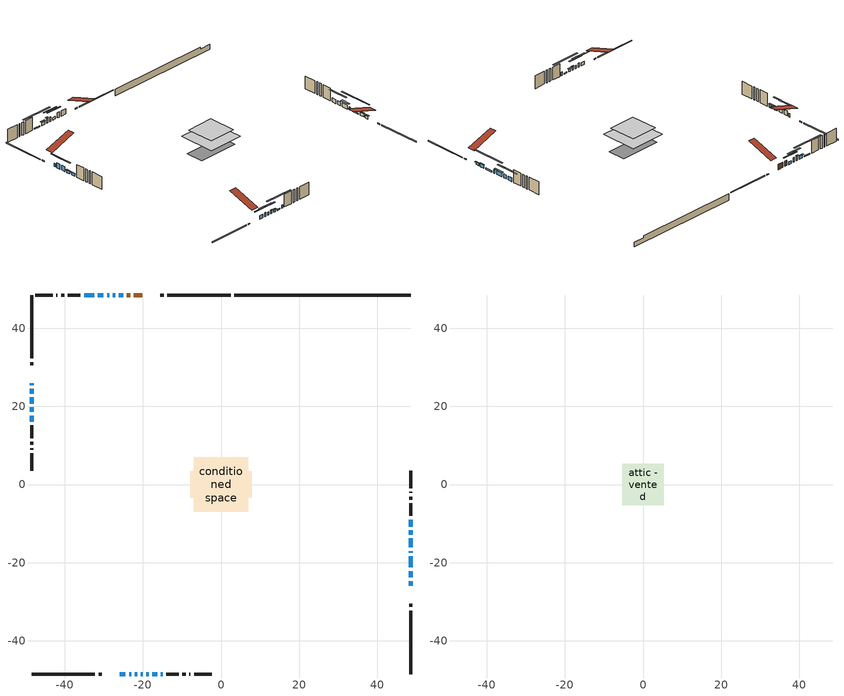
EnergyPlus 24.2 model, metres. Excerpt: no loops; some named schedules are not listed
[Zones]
conditioned space
 floor outside (Floor1 construction): -1.56,-1.56 -1.56,1.56 1.56,1.56 1.56,-1.56 z0.25
 floor outside (Floor2 construction): -0.79,-0.79 -0.79,0.79 0.79,0.79 0.79,-0.79 z0.25
 floor adiabatic (AdiabaticFloorConstruction): -6.94,-6.94 -6.94,6.94 6.94,6.94 6.94,-6.94 z2.69
 floor foundation (Slab1 construction): -7.85,-3.43 -7.85,3.43 7.85,3.43 7.85,-3.43 z-2.19
 wall outside (RimJoist1 construction): 2.48,48.52 -13.76,48.52 / -48.52,-48.52 -32.28,-48.52 / -48.52,48.52 -48.52,32.28 / 48.52,-48.52 48.52,-32.28 z0.25:0.55
 wall outside (RimJoist3 construction): -14.69,48.52 -15.55,48.52 / -31.35,-48.52 -30.49,-48.52 / -48.52,31.35 -48.52,30.49 / 48.52,-31.35 48.52,-30.49 z0.25:0.55
 wall outside (AdiabaticWallConstruction 1): -20.15,48.52 -22.29,48.52 / -23.21,48.52 -24.1,48.52 z0.25:2.28
 wall outside (AdiabaticWallConstruction): -48.52,25.89 -48.52,25.43 / -25.89,-48.52 -24.47,-48.52 / -15.39,-48.52 -14.97,-48.52 / 48.52,-17.47 48.52,-17.05 z0.25:1.47; 48.52,-25.89 48.52,-24.72 / -25.03,48.52 -26.2,48.52 / -48.52,19.8 -48.52,18.58 / -48.52,17.66 -48.52,16.08 z0.25:1.22; -27.13,48.52 -27.69,48.52 / -28.61,48.52 -29.17,48.52 z0.25:1.98; -23.54,-48.52 -22.98,-48.52 / 48.52,-16.12 48.52,-13.73 / 48.52,-12.8 48.52,-11.69 / 48.52,-10.76 48.52,-8.98 z0.25:1.72; -48.52,24.51 -48.52,23.28 / -48.52,22.36 -48.52,20.73 z0.25:2.08; 48.52,-23.8 48.52,-22.17 / -30.1,48.52 -31.57,48.52 / -22.06,-48.52 -21.49,-48.52 / -20.57,-48.52 -20.01,-48.52 z0.25:1.42; -19.08,-48.52 -18.52,-48.52 z0.25:1.17; 48.52,-21.24 48.52,-18.39 z0.25:0.71; -32.5,48.52 -35.05,48.52 / -17.59,-48.52 -16.32,-48.52 z0.25:0.66
 wall outside (Wall1 construction): -35.98,48.52 -39.23,48.52 / -14.04,-48.52 -10.79,-48.52 / -48.52,15.15 -48.52,11.89 / 48.52,-8.05 48.52,-4.8 z0.25:5.13
 wall outside (Wall2 construction): -40.16,48.52 -40.94,48.52 / -9.86,-48.52 -9.08,-48.52 / -48.52,10.97 -48.52,10.18 / 48.52,-3.87 48.52,-3.08 z0.25:5.13
 wall outside (Wall3 construction): -41.87,48.52 -42.2,48.52 / -8.15,-48.52 -7.82,-48.52 / -48.52,9.25 -48.52,8.93 / 48.52,-2.15 48.52,-1.83 z0.25:5.13
 wall outside (Wall4 construction): -43.13,48.52 -47.59,48.52 / -6.89,-48.52 -2.43,-48.52 / -48.52,8 -48.52,3.53 / 48.52,-0.9 48.52,3.56 z0.25:5.13
 wall foundation (FoundationWall1 construction): 3.41,48.52,-2.19 3.41,48.52,0.25 44.01,48.52,0.25 44.01,48.52,-0.38 48.52,48.52,-0.38 48.52,48.52,-2.19
 window (WindowConstruction 18): -48.52,25.89 -48.52,25.43 z0.25:1.47
 window (WindowConstruction 3): 48.52,-25.89 48.52,-24.73 z0.25:1.22
 window (WindowConstruction 4): -25.03,48.52 -26.2,48.52 z0.25:1.22
 window (WindowConstruction 5): -27.13,48.52 -27.69,48.52 z0.25:1.98
 window (WindowConstruction 6): -28.61,48.52 -29.17,48.52 z0.25:1.98
 window (WindowConstruction 7): -25.89,-48.52 -24.47,-48.52 z0.25:1.47
 window (WindowConstruction 8): -23.54,-48.52 -22.98,-48.52 z0.25:1.72
 window (WindowConstruction 9): -48.52,24.5 -48.52,23.29 z0.25:2.08
 window (WindowConstruction 10): -48.52,22.36 -48.52,20.73 z0.25:2.08
 window (WindowConstruction 11): 48.52,-23.8 48.52,-22.17 z0.25:1.42
 window (WindowConstruction 12): -30.1,48.52 -31.57,48.52 z0.25:1.42
 window (WindowConstruction 13): -22.05,-48.52 -21.5,-48.52 z0.25:1.42
 window (WindowConstruction 14): -20.57,-48.52 -20.01,-48.52 z0.25:1.42
 window (WindowConstruction 15): -19.08,-48.52 -18.52,-48.52 z0.25:1.16
 window (WindowConstruction 16): -48.52,19.8 -48.52,18.58 z0.25:1.22
 window (WindowConstruction 17): -48.52,17.65 -48.52,16.08 z0.25:1.22
 window (WindowConstruction 21): 48.52,-21.24 48.52,-18.39 z0.25:0.71
 window (WindowConstruction 22): -32.5,48.52 -35.05,48.52 z0.25:0.66
 window (WindowConstruction 23): -17.59,-48.52 -16.32,-48.52 z0.25:0.66
 window (WindowConstruction 19): -15.39,-48.52 -14.97,-48.52 z0.25:1.47
 window (WindowConstruction 20): 48.52,-17.47 48.52,-17.05 z0.25:1.47
 window (WindowConstruction): 48.52,-16.12 48.52,-13.73 z0.25:1.72
 window (WindowConstruction 1): 48.52,-12.8 48.52,-11.69 z0.25:1.72
 window (WindowConstruction 2): 48.52,-10.76 48.52,-8.98 z0.25:1.72
 door (Door): -20.15,48.52 -22.28,48.52 z0.25:2.28
 door (Door 1): -23.21,48.52 -24.1,48.52 z0.25:2.28
 ceiling adiabatic (AdiabaticFloorConstruction): 6.94,-6.94 6.94,6.94 -6.94,6.94 -6.94,-6.94 z2.69
attic - vented
 floor to conditioned space (Floor3 construction Reversed): -5.33,-5.33 -5.33,5.33 5.33,5.33 5.33,-5.33 z5.13
 roof outside (Roof1 construction): -19.22,48.52,5.13 -19.22,38.15,8.58 -16.48,38.15,8.58 -16.48,48.52,5.13; -26.82,-48.52,5.13 -26.82,-38.15,8.58 -29.56,-38.15,8.58 -29.56,-48.52,5.13; -48.52,26.82,5.13 -38.15,26.82,8.58 -38.15,29.56,8.58 -48.52,29.56,5.13; 48.52,-26.82,5.13 38.15,-26.82,8.58 38.15,-29.56,8.58 48.52,-29.56,5.13
shading: 48.52,-24.52 48.52,-26.09 48.93,-26.09 48.93,-24.52 z1.42; -28.84,48.52 -22.39,48.52 -22.39,48.93 -28.84,48.93 z3.86; -30.33,48.52 -24.49,48.52 -24.49,48.93 -30.33,48.93 z4.62; -29.37,48.52 -28.41,48.52 -28.41,48.93 -29.37,48.93 z2.18; -21.83,-48.52 -28.53,-48.52 -28.53,-48.93 -21.83,-48.93 z4.11; -20.34,-48.52 -26.18,-48.52 -26.18,-48.93 -20.34,-48.93 z4.36; -48.52,20.65 -48.52,27.14 -48.93,27.14 -48.93,20.65 z4.72; -48.52,18.09 -48.52,25 -48.93,25 -48.93,18.09 z4.72; 48.52,-21.97 48.52,-24 48.93,-24 48.93,-21.97 z1.62; -31.78,48.52 -29.9,48.52 -29.9,48.93 -31.78,48.93 z1.62; -18.86,-48.52 -24.69,-48.52 -24.69,-48.93 -18.86,-48.93 z4.06; -19.81,-48.52 -20.77,-48.52 -20.77,-48.93 -19.81,-48.93 z1.62; -18.32,-48.52 -19.28,-48.52 -19.28,-48.93 -18.32,-48.93 z1.37; -48.52,18.38 -48.52,20 -48.93,20 -48.93,18.38 z1.42; -48.52,15.88 -48.52,17.86 -48.93,17.86 -48.93,15.88 z1.42; 48.52,-13.31 48.52,-26.32 48.93,-26.32 48.93,-13.31 z5.79; -40.13,48.52 -27.42,48.52 -27.42,48.93 -40.13,48.93 z5.74; -11.24,-48.52 -22.67,-48.52 -22.67,-48.93 -11.24,-48.93 z5.74; 48.52,-13.12 48.52,-16.73 49.13,-16.73 49.13,-13.12 z2.33; 48.52,-9.05 48.52,-15.44 48.93,-15.44 48.93,-9.05 z4.36; 48.52,-6.34 48.52,-13.4 48.93,-13.4 48.93,-6.34 z4.36
[Building]
Building 1: Terrain=Suburbs
[Site:Location]
Edmonton Intl AP_AB: Latitude {deg}=53.31; Longitude {deg}=-113.58; Time Zone {hr}=-7; Elevation {m}=723; Keep Site Location Information=Yes
[Site:GroundTemperature:Shallow]
-1.56185, -3.61833, -3.78302, -2.80711, 1.11059, 5.01004, 8.39065, 10.5322, 10.7141, 8.97234, 5.67794, 1.89811
[Site:WaterMainsTemperature]
Calculation Method=Schedule; Temperature Schedule=mains temperature schedule
[Material] Roughness=Rough; Thermal Absorptance=0.9
Name | Thickness {m} | Conductivity {W/m-K} | Density {kg/m3} | Specific Heat {J/kg-K} | Solar Absorptance | Visible Absorptance
asphalt or fiberglass shingles | 0.00635 | 0.162714 | 1121.4 | 1465.45 | 0.4 | 0.4
ceiling loosefill ins | 0.169333 | 0.0480833 | 16.02 | 1046.75 | 0.7 | 0.7
ceiling stud and cavity | 0.1397 | 0.0978263 | 65.682 | 1177.47 | 0.7 | 0.7
concrete 4.0 in. | 0.1016 | 1.803125 | 2242.8 | 837.4 | 0.7 | 0.7
concrete 8.0 in. | 0.2032 | 1.803125 | 2242.8 | 837.4 | 0.7 | 0.7
door material | 0.04445 | 0.053851 | 512.64 | 1214.23 | 0.7 | 0.7
exterior vertical ins | 0.0483764 | 0.029427 | 32.04 | 1214.23 | 0.7 | 0.7
floor covering | 0.0127 | 0.0433444 | 54.468 | 1339.84 | 0.6 | 0.6
floor rigid ins; rim joist rigid ins; wall rigid ins | 0.051816 | 0.029427 | 32.04 | 1214.23 | 0.7 | 0.7
floor rigid ins 1; wall rigid ins 1 | 0.512978 | 0.029427 | 32.04 | 1214.23 | 0.7 | 0.7
floor stud and cavity | 0.1397 | 0.0841155 | 92.3553 | 1139.71 | 0.7 | 0.7
floor stud and cavity 1 | 0.1397 | 0.0795605 | 92.3553 | 1139.71 | 0.7 | 0.7
floor stud and cavity 2 | 0.1397 | 1.75129 | 37.0049 | 1207.88 | 0.7 | 0.7
furniture material conditioned space 1 | 0.1524 | 0.115458 | 640.8 | 1214.23 | 0.6 | 0.6
gypsum board | 0.0127 | 0.160291 | 801 | 837.4 | 0.6 | 0.6
gypsum board 1 | 0.0127 | 0.160291 | 801 | 837.4 | 0.7 | 0.7
osb sheathing 0.5 in. | 0.0127 | 0.115458 | 512.64 | 1214.23 | 0.7 | 0.7
osb sheathing 0.75 in. | 0.01905 | 0.115458 | 512.64 | 1214.23 | 0.7 | 0.7
osb sheathing 2.0 in. | 0.0508 | 0.115458 | 512.64 | 1214.23 | 0.7 | 0.7
rim joist stud and cavity | 0.0508 | 0.0296634 | 125.044 | 1163.47 | 0.6 | 0.6
rim joist stud and cavity 1 | 0.0508 | 0.353641 | 125.044 | 1163.47 | 0.6 | 0.6
wall stud and cavity | 0.1397 | 0.186681 | 139.0536 | 1170.24 | 0.7 | 0.7
wall stud and cavity 1 | 0.1397 | 0.312365 | 139.0536 | 1170.24 | 0.7 | 0.7
wall stud and cavity 2 | 0.1397 | 0.209339 | 139.0536 | 1170.24 | 0.7 | 0.7
wall stud and cavity 3 | 0.1397 | 0.185372 | 139.0536 | 1170.24 | 0.7 | 0.7
wall stud and cavity 4 | 0.0889 | 0.380278 | 52.3479 | 1209.89 | 0.7 | 0.7
wall stud and cavity 5 | 0.0889 | 0.391764 | 83.0341 | 1211.67 | 0.7 | 0.7
wood siding | 0.0254 | 0.102417 | 544.68 | 1172.36 | 0.4 | 0.4
wood siding 1; wood siding 2; wood siding 3 | 0.0254 | 0.102417 | 544.68 | 1172.36 | 0.7 | 0.7
[WindowMaterial:SimpleGlazingSystem]
Name | U-Factor {W/m2-K} | Solar Heat Gain Coefficient
WindowMaterial | 2.887263 | 0.7
WindowMaterial 1 | 2.97187 | 0.62
WindowMaterial 10 | 2.92871 | 0.61
WindowMaterial 11 | 2.99685 | 0.51
WindowMaterial 12 | 3.003662 | 0.49
WindowMaterial 13 | 2.99401 | 0.51
WindowMaterial 14 | 2.92303 | 0.66
WindowMaterial 15 | 3.13539 | 0.43
WindowMaterial 16 | 2.986628 | 0.6
WindowMaterial 17 | 7.406951 | 0.71
WindowMaterial 18 | 5.54911 | 0.48
WindowMaterial 2 | 3.29835 | 0.69
WindowMaterial 3 | 2.95029 | 0.58
WindowMaterial 4 | 2.98833 | 0.53
WindowMaterial 5 | 2.91338 | 0.67
WindowMaterial 6 | 2.99117 | 0.53
WindowMaterial 7 | 2.97698 | 0.55
WindowMaterial 8 | 2.89067 | 0.69
WindowMaterial 9 | 2.96278 | 0.56
[Construction]
AdiabaticFloorConstruction: floor stud and cavity 2, floor rigid ins 1, osb sheathing 0.75 in., floor covering
AdiabaticWallConstruction: wood siding 2, wall rigid ins 1, wall stud and cavity 4, gypsum board
AdiabaticWallConstruction 1: wood siding 3, wall rigid ins 1, wall stud and cavity 4, gypsum board
Door; Door 1: door material
Floor1 construction: floor stud and cavity, floor rigid ins, osb sheathing 0.75 in., floor covering
Floor2 construction: floor stud and cavity 1, floor rigid ins, osb sheathing 0.75 in., floor covering
Floor3 construction Reversed: gypsum board, ceiling stud and cavity, ceiling loosefill ins
FoundationWall1 construction: concrete 8.0 in., gypsum board 1
furniture construction conditioned space 1: furniture material conditioned space 1
PartitionWallConstruction: gypsum board, wall stud and cavity 5, gypsum board
RimJoist1 construction: wood siding 1, osb sheathing 2.0 in., rim joist stud and cavity
RimJoist3 construction: wood siding 1, rim joist rigid ins, osb sheathing 2.0 in., rim joist stud and cavity 1
Roof1 construction: asphalt or fiberglass shingles
Slab1 construction: concrete 4.0 in.
Wall1 construction: wood siding, wall rigid ins, osb sheathing 0.5 in., wall stud and cavity, gypsum board
Wall2 construction: wood siding, wall rigid ins, osb sheathing 0.5 in., wall stud and cavity 1, gypsum board
Wall3 construction: wood siding, wall rigid ins, osb sheathing 0.5 in., wall stud and cavity 2, gypsum board
Wall4 construction: wood siding, wall rigid ins, osb sheathing 0.5 in., wall stud and cavity 3, gypsum board
WindowConstruction: WindowMaterial
WindowConstruction 1: WindowMaterial 1
WindowConstruction 10: WindowMaterial 8
WindowConstruction 11: WindowMaterial 9
WindowConstruction 12: WindowMaterial 10
WindowConstruction 13; WindowConstruction 14: WindowMaterial 11
WindowConstruction 15: WindowMaterial 12
WindowConstruction 16: WindowMaterial 13
WindowConstruction 17: WindowMaterial 14
WindowConstruction 18: WindowMaterial 15
WindowConstruction 19; WindowConstruction 20: WindowMaterial 16
WindowConstruction 2: WindowMaterial 2
WindowConstruction 21: WindowMaterial 17
WindowConstruction 22; WindowConstruction 23: WindowMaterial 18
WindowConstruction 3; WindowConstruction 4: WindowMaterial 3
WindowConstruction 5; WindowConstruction 6: WindowMaterial 4
WindowConstruction 7: WindowMaterial 5
WindowConstruction 8: WindowMaterial 6
WindowConstruction 9: WindowMaterial 7
[Zone] Multiplier=1; Part of Total Floor Area=Yes
Name | Volume {m3}
attic - vented | 63.6793
conditioned space | 783.6
[Space]
Name | Zone | Volume {m3}
attic - vented 1 | attic - vented | 63.6793
conditioned space 1 | conditioned space | 783.6
[ZoneInfiltration:EffectiveLeakageArea]
infil attic - vented 1: Zone or Space=attic - vented 1; Schedule=Always On Discrete; Effective Air Leakage Area {cm2}=3945.74; Stack Coefficient=0.000240462; Wind Coefficient=1.04771e-05
[ZoneMixing]
whole house fan mix: Zone or Space=attic - vented; Schedule=Always On Continuous; Design Flow Rate Calculation Method=Flow/Zone; Design Flow Rate {m3/s}=0; Source Zone or Space=conditioned space
[SurfaceProperty:ExposedFoundationPerimeter]
Slab1: Exposed Perimeter Calculation Method=TotalExposedPerimeter; Total Exposed Perimeter {m}=45.11
[InternalMass] Zone or ZoneList=conditioned space; Space or SpaceList=conditioned space 1
Name | Construction | Surface Area {m2}
furniture mass conditioned space 1 | furniture construction conditioned space 1 | 125.12
partition wall mass | PartitionWallConstruction | 312.801
[Lights]
interior lighting: Zone or ZoneList or Space or SpaceList=conditioned space 1; Schedule=interior lighting schedule; Design Level Calculation Method=LightingLevel; Lighting Level {W}=343.2; Return Air Fraction=0; Fraction Radiant=0.6; Fraction Visible=0.2; Fraction Replaceable=1
[People]
occupants: Zone or ZoneList or Space or SpaceList=conditioned space 1; Number of People Schedule=occupants schedule; Number of People Calculation Method=People; Number of People=3; Fraction Radiant=0.314171; Sensible Heat Fraction=0.56303; Activity Level Schedule=occupants activity schedule; Carbon Dioxide Generation Rate {m3/s-W}=0; Enable ASHRAE 55 Comfort Warnings=No; Mean Radiant Temperature Calculation Type=EnclosureAveraged
[ElectricEquipment] Zone or ZoneList or Space or SpaceList=conditioned space 1; Design Level Calculation Method=EquipmentLevel
Name | Schedule | Design Level {W} | Fraction Latent | Fraction Radiant | Fraction Lost
clothes dryer | clothes dryer schedule | 140.772 | 0.015 | 0.081 | 0.85
clothes washer | clothes washer schedule | 32.1985 | 0.03 | 0.162 | 0.7
cooking range | cooking range schedule | 215.147 | 0.08 | 0.432 | 0.2
dishwasher | dishwasher schedule | 66.8632 | 0.3 | 0.18 | 0.4
fridge | fridge schedule | 72.9452 | 0 | 0.6 | 0
mech vent bath fan 0 | mech vent bath fan 0 schedule | 50.2 | 0 | 0 | 1
mech vent bath fan 1 | mech vent bath fan 1 schedule | 50.2 | 0 | 0 | 1
mech vent house fan | mech vent house fan schedule | 0 | 0 | 0 | 1
mech vent house fan cfis | mech vent house fan cfis schedule | 0 | 0 | 0 | 0
mech vent range fan 0 | mech vent range fan 0 schedule | 57 | 0 | 0 | 1
misc plug loads | misc plug loads schedule | 494.7 | 0.045 | 0.513 | 0.1
whole house fan | Always On Discrete | 0 | 0 | 0 | 1
[OtherEquipment] Zone or ZoneList or Space or SpaceList=conditioned space 1; Design Level Calculation Method=EquipmentLevel
Name | Fuel Type | Schedule | Design Level {W} | Fraction Latent | Fraction Radiant | Fraction Lost
clothes dryer 1 | Electricity | clothes dryer schedule | 0 | 0.015 | 0.081 | 0.85
cooking range 1 | Electricity | cooking range schedule | 0 | 0.08 | 0.432 | 0.2
general water use latent | None | general water use schedule | 62.594 | 1 | 0 | 0
general water use sensible | None | general water use schedule | -61.6891 | 0 | 0.6 | 0
mech vent house fan latent load | None | Always On Discrete | 0 | 1 | 0 | 0
mech vent house fan sensible load | None | Always On Discrete | 0 | 0 | 0 | 0
water heater energy adjustment1 | NaturalGas | Always On Discrete | 0.01 | 0 | 0 | 1
[ZoneInfiltration:DesignFlowRate] Zone or ZoneList or Space or SpaceList=conditioned space 1; Schedule=Always On Discrete; Design Flow Rate Calculation Method=Flow/Zone; Design Flow Rate {m3/s}=0
infil flow; natural vent flow; whole house fan flow
[Foundation:Kiva]
Foundation Kiva 1: Initial Indoor Air Temperature {C}=18; Wall Height Above Grade {m}=0.249997; Wall Depth Below Slab {m}=0.2032; Custom Block Material Name 1=exterior vertical ins; Custom Block Depth 1 {m}=2.43998; Custom Block X Position 1 {m}=0.2159; Custom Block Z Position 1 {m}=0
[Foundation:Kiva:Settings]
Soil Conductivity {W/m-K}=0.849921; Soil Density {kg/m3}=1842.3; Soil Specific Heat {J/kg-K}=418.7; Ground Solar Absorptivity=0.9; Ground Thermal Absorptivity=0.9; Ground Surface Roughness {m}=0.03; Far-Field Width {m}=40; Deep-Ground Boundary Condition=ZeroFlux; Deep-Ground Depth {m}=40; Minimum Cell Dimension {m}=0.2; Maximum Cell Growth Coefficient=3; Simulation Timestep=Timestep
[Exterior:Lights]
exterior lighting: Schedule=exterior lighting schedule; Design Level {W}=75.6
[Schedule:Constant]
Name | Hourly Value
Always On Continuous; mech vent house fan schedule; mech vent house fan cfis schedule; Always On Discrete | 1
occupants activity schedule | 117.228
fridge schedule | 0
[Schedule:Week:Daily]
interior lighting schedule Week Rule - Jan1-Jan27: interior lighting schedule day, interior lighting schedule day, interior lighting schedule day, interior lighting schedule day, interior lighting schedule day, interior lighting schedule day, interior lighting schedule day, interior lighting schedule default day, interior lighting schedule default day, interior lighting schedule default day, interior lighting schedule default day, interior lighting schedule default day
interior lighting schedule Week Rule - Jan28-Feb3: interior lighting schedule day, interior lighting schedule day, interior lighting schedule day, interior lighting schedule day, interior lighting schedule day 1, interior lighting schedule day 1, interior lighting schedule day 1, interior lighting schedule default day, interior lighting schedule default day, interior lighting schedule default day, interior lighting schedule default day, interior lighting schedule default day
interior lighting schedule Week Rule - Feb4-Feb24: interior lighting schedule day 1, interior lighting schedule day 1, interior lighting schedule day 1, interior lighting schedule day 1, interior lighting schedule day 1, interior lighting schedule day 1, interior lighting schedule day 1, interior lighting schedule default day, interior lighting schedule default day, interior lighting schedule default day, interior lighting schedule default day, interior lighting schedule default day
interior lighting schedule Week Rule - Feb25-Mar3: interior lighting schedule day 1, interior lighting schedule day 1, interior lighting schedule day 1, interior lighting schedule day 1, interior lighting schedule day 2, interior lighting schedule day 2, interior lighting schedule day 2, interior lighting schedule default day, interior lighting schedule default day, interior lighting schedule default day, interior lighting schedule default day, interior lighting schedule default day
interior lighting schedule Week Rule - Mar4-Mar31: interior lighting schedule day 2, interior lighting schedule day 2, interior lighting schedule day 2, interior lighting schedule day 2, interior lighting schedule day 2, interior lighting schedule day 2, interior lighting schedule day 2, interior lighting schedule default day, interior lighting schedule default day, interior lighting schedule default day, interior lighting schedule default day, interior lighting schedule default day
interior lighting schedule Week Rule - Apr1-Apr28: interior lighting schedule day 3, interior lighting schedule day 3, interior lighting schedule day 3, interior lighting schedule day 3, interior lighting schedule day 3, interior lighting schedule day 3, interior lighting schedule day 3, interior lighting schedule default day, interior lighting schedule default day, interior lighting schedule default day, interior lighting schedule default day, interior lighting schedule default day
interior lighting schedule Week Rule - Apr29-May5: interior lighting schedule day 3, interior lighting schedule day 3, interior lighting schedule day 4, interior lighting schedule day 4, interior lighting schedule day 4, interior lighting schedule day 4, interior lighting schedule day 4, interior lighting schedule default day, interior lighting schedule default day, interior lighting schedule default day, interior lighting schedule default day, interior lighting schedule default day
interior lighting schedule Week Rule - May6-May26: interior lighting schedule day 4, interior lighting schedule day 4, interior lighting schedule day 4, interior lighting schedule day 4, interior lighting schedule day 4, interior lighting schedule day 4, interior lighting schedule day 4, interior lighting schedule default day, interior lighting schedule default day, interior lighting schedule default day, interior lighting schedule default day, interior lighting schedule default day
interior lighting schedule Week Rule - May27-Jun2: interior lighting schedule day 4, interior lighting schedule day 4, interior lighting schedule day 4, interior lighting schedule day 4, interior lighting schedule day 4, interior lighting schedule day 5, interior lighting schedule day 5, interior lighting schedule default day, interior lighting schedule default day, interior lighting schedule default day, interior lighting schedule default day, interior lighting schedule default day
interior lighting schedule Week Rule - Jun3-Jun30: interior lighting schedule day 5, interior lighting schedule day 5, interior lighting schedule day 5, interior lighting schedule day 5, interior lighting schedule day 5, interior lighting schedule day 5, interior lighting schedule day 5, interior lighting schedule default day, interior lighting schedule default day, interior lighting schedule default day, interior lighting schedule default day, interior lighting schedule default day
interior lighting schedule Week Rule - Jul1-Jul28: interior lighting schedule day 6, interior lighting schedule day 6, interior lighting schedule day 6, interior lighting schedule day 6, interior lighting schedule day 6, interior lighting schedule day 6, interior lighting schedule day 6, interior lighting schedule default day, interior lighting schedule default day, interior lighting schedule default day, interior lighting schedule default day, interior lighting schedule default day
interior lighting schedule Week Rule - Jul29-Aug4: interior lighting schedule day 6, interior lighting schedule day 6, interior lighting schedule day 6, interior lighting schedule day 7, interior lighting schedule day 7, interior lighting schedule day 7, interior lighting schedule day 7, interior lighting schedule default day, interior lighting schedule default day, interior lighting schedule default day, interior lighting schedule default day, interior lighting schedule default day
interior lighting schedule Week Rule - Aug5-Aug25: interior lighting schedule day 7, interior lighting schedule day 7, interior lighting schedule day 7, interior lighting schedule day 7, interior lighting schedule day 7, interior lighting schedule day 7, interior lighting schedule day 7, interior lighting schedule default day, interior lighting schedule default day, interior lighting schedule default day, interior lighting schedule default day, interior lighting schedule default day
interior lighting schedule Week Rule - Aug26-Sep1: interior lighting schedule day 7, interior lighting schedule day 7, interior lighting schedule day 7, interior lighting schedule day 7, interior lighting schedule day 7, interior lighting schedule day 7, interior lighting schedule day 8, interior lighting schedule default day, interior lighting schedule default day, interior lighting schedule default day, interior lighting schedule default day, interior lighting schedule default day
interior lighting schedule Week Rule - Sep2-Sep29: interior lighting schedule day 8, interior lighting schedule day 8, interior lighting schedule day 8, interior lighting schedule day 8, interior lighting schedule day 8, interior lighting schedule day 8, interior lighting schedule day 8, interior lighting schedule default day, interior lighting schedule default day, interior lighting schedule default day, interior lighting schedule default day, interior lighting schedule default day
interior lighting schedule Week Rule - Sep30-Oct6: interior lighting schedule day 8, interior lighting schedule day 9, interior lighting schedule day 9, interior lighting schedule day 9, interior lighting schedule day 9, interior lighting schedule day 9, interior lighting schedule day 9, interior lighting schedule default day, interior lighting schedule default day, interior lighting schedule default day, interior lighting schedule default day, interior lighting schedule default day
interior lighting schedule Week Rule - Oct7-Oct27: interior lighting schedule day 9, interior lighting schedule day 9, interior lighting schedule day 9, interior lighting schedule day 9, interior lighting schedule day 9, interior lighting schedule day 9, interior lighting schedule day 9, interior lighting schedule default day, interior lighting schedule default day, interior lighting schedule default day, interior lighting schedule default day, interior lighting schedule default day
interior lighting schedule Week Rule - Oct28-Nov3: interior lighting schedule day 9, interior lighting schedule day 9, interior lighting schedule day 9, interior lighting schedule day 9, interior lighting schedule day 10, interior lighting schedule day 10, interior lighting schedule day 10, interior lighting schedule default day, interior lighting schedule default day, interior lighting schedule default day, interior lighting schedule default day, interior lighting schedule default day
interior lighting schedule Week Rule - Nov4-Nov24: interior lighting schedule day 10, interior lighting schedule day 10, interior lighting schedule day 10, interior lighting schedule day 10, interior lighting schedule day 10, interior lighting schedule day 10, interior lighting schedule day 10, interior lighting schedule default day, interior lighting schedule default day, interior lighting schedule default day, interior lighting schedule default day, interior lighting schedule default day
interior lighting schedule Week Rule - Nov25-Dec1: interior lighting schedule day 10, interior lighting schedule day 10, interior lighting schedule day 10, interior lighting schedule day 10, interior lighting schedule day 10, interior lighting schedule day 10, interior lighting schedule day 11, interior lighting schedule default day, interior lighting schedule default day, interior lighting schedule default day, interior lighting schedule default day, interior lighting schedule default day
interior lighting schedule Week Rule - Dec2-Dec31: interior lighting schedule day 11, interior lighting schedule day 11, interior lighting schedule day 11, interior lighting schedule day 11, interior lighting schedule day 11, interior lighting schedule day 11, interior lighting schedule day 11, interior lighting schedule default day, interior lighting schedule default day, interior lighting schedule default day, interior lighting schedule default day, interior lighting schedule default day
occupants schedule Week Rule - Jan1-Dec31: occupants schedule day, occupants schedule day, occupants schedule day, occupants schedule day, occupants schedule day, occupants schedule day, occupants schedule day, occupants schedule default day, occupants schedule default day, occupants schedule default day, occupants schedule default day, occupants schedule default day
clothes dryer schedule Week Rule - Jan1-Dec31: clothes dryer schedule day, clothes dryer schedule day, clothes dryer schedule day, clothes dryer schedule day, clothes dryer schedule day, clothes dryer schedule day, clothes dryer schedule day, clothes dryer schedule default day, clothes dryer schedule default day, clothes dryer schedule default day, clothes dryer schedule default day, clothes dryer schedule default day
clothes washer schedule Week Rule - Jan1-Dec31: clothes washer schedule day, clothes washer schedule day, clothes washer schedule day, clothes washer schedule day, clothes washer schedule day, clothes washer schedule day, clothes washer schedule day, clothes washer schedule default day, clothes washer schedule default day, clothes washer schedule default day, clothes washer schedule default day, clothes washer schedule default day
cooking range schedule Week Rule - Jan1-Dec31: cooking range schedule day, cooking range schedule day, cooking range schedule day, cooking range schedule day, cooking range schedule day, cooking range schedule day, cooking range schedule day, cooking range schedule default day, cooking range schedule default day, cooking range schedule default day, cooking range schedule default day, cooking range schedule default day
dishwasher schedule Week Rule - Jan1-Dec31: dishwasher schedule day, dishwasher schedule day, dishwasher schedule day, dishwasher schedule day, dishwasher schedule day, dishwasher schedule day, dishwasher schedule day, dishwasher schedule default day, dishwasher schedule default day, dishwasher schedule default day, dishwasher schedule default day, dishwasher schedule default day
mech vent bath fan 0 schedule Week Rule - Jan1-Dec31: mech vent bath fan 0 schedule day, mech vent bath fan 0 schedule day, mech vent bath fan 0 schedule day, mech vent bath fan 0 schedule day, mech vent bath fan 0 schedule day, mech vent bath fan 0 schedule day, mech vent bath fan 0 schedule day, mech vent bath fan 0 schedule default day, mech vent bath fan 0 schedule default day, mech vent bath fan 0 schedule default day, mech vent bath fan 0 schedule default day, mech vent bath fan 0 schedule default day
mech vent bath fan 1 schedule Week Rule - Jan1-Dec31: mech vent bath fan 1 schedule day, mech vent bath fan 1 schedule day, mech vent bath fan 1 schedule day, mech vent bath fan 1 schedule day, mech vent bath fan 1 schedule day, mech vent bath fan 1 schedule day, mech vent bath fan 1 schedule day, mech vent bath fan 1 schedule default day, mech vent bath fan 1 schedule default day, mech vent bath fan 1 schedule default day, mech vent bath fan 1 schedule default day, mech vent bath fan 1 schedule default day
mech vent range fan 0 schedule Week Rule - Jan1-Dec31: mech vent range fan 0 schedule day, mech vent range fan 0 schedule day, mech vent range fan 0 schedule day, mech vent range fan 0 schedule day, mech vent range fan 0 schedule day, mech vent range fan 0 schedule day, mech vent range fan 0 schedule day, mech vent range fan 0 schedule default day, mech vent range fan 0 schedule default day, mech vent range fan 0 schedule default day, mech vent range fan 0 schedule default day, mech vent range fan 0 schedule default day
misc plug loads schedule Week Rule - Jan1-Dec31: misc plug loads schedule day, misc plug loads schedule day, misc plug loads schedule day, misc plug loads schedule day, misc plug loads schedule day, misc plug loads schedule day, misc plug loads schedule day, misc plug loads schedule default day, misc plug loads schedule default day, misc plug loads schedule default day, misc plug loads schedule default day, misc plug loads schedule default day
general water use schedule Week Rule - Jan1-Dec31: general water use schedule day, general water use schedule day, general water use schedule day, general water use schedule day, general water use schedule day, general water use schedule day, general water use schedule day, general water use schedule default day, general water use schedule default day, general water use schedule default day, general water use schedule default day, general water use schedule default day
exterior lighting schedule Week Rule - Jan1-Jan27: exterior lighting schedule day, exterior lighting schedule day, exterior lighting schedule day, exterior lighting schedule day, exterior lighting schedule day, exterior lighting schedule day, exterior lighting schedule day, exterior lighting schedule default day, exterior lighting schedule default day, exterior lighting schedule default day, exterior lighting schedule default day, exterior lighting schedule default day
exterior lighting schedule Week Rule - Jan28-Feb3: exterior lighting schedule day, exterior lighting schedule day, exterior lighting schedule day, exterior lighting schedule day, exterior lighting schedule day 1, exterior lighting schedule day 1, exterior lighting schedule day 1, exterior lighting schedule default day, exterior lighting schedule default day, exterior lighting schedule default day, exterior lighting schedule default day, exterior lighting schedule default day
[Schedule:Year]
interior lighting schedule: interior lighting schedule Week Rule - Jan1-Jan27, 1, 1, 1, 27, interior lighting schedule Week Rule - Jan28-Feb3, 1, 28, 2, 3, interior lighting schedule Week Rule - Feb4-Feb24, 2, 4, 2, 24, interior lighting schedule Week Rule - Feb25-Mar3, 2, 25, 3, 3, interior lighting schedule Week Rule - Mar4-Mar31, 3, 4, 3, 31, interior lighting schedule Week Rule - Apr1-Apr28, 4, 1, 4, 28, interior lighting schedule Week Rule - Apr29-May5, 4, 29, 5, 5, interior lighting schedule Week Rule - May6-May26, 5, 6, 5, 26, interior lighting schedule Week Rule - May27-Jun2, 5, 27, 6, 2, interior lighting schedule Week Rule - Jun3-Jun30, 6, 3, 6, 30, interior lighting schedule Week Rule - Jul1-Jul28, 7, 1, 7, 28, interior lighting schedule Week Rule - Jul29-Aug4, 7, 29, 8, 4, interior lighting schedule Week Rule - Aug5-Aug25, 8, 5, 8, 25, interior lighting schedule Week Rule - Aug26-Sep1, 8, 26, 9, 1, interior lighting schedule Week Rule - Sep2-Sep29, 9, 2, 9, 29, interior lighting schedule Week Rule - Sep30-Oct6, 9, 30, 10, 6, interior lighting schedule Week Rule - Oct7-Oct27, 10, 7, 10, 27, interior lighting schedule Week Rule - Oct28-Nov3, 10, 28, 11, 3, interior lighting schedule Week Rule - Nov4-Nov24, 11, 4, 11, 24, interior lighting schedule Week Rule - Nov25-Dec1, 11, 25, 12, 1, interior lighting schedule Week Rule - Dec2-Dec31, 12, 2, 12, 31
occupants schedule: occupants schedule Week Rule - Jan1-Dec31, 1, 1, 12, 31
clothes dryer schedule: clothes dryer schedule Week Rule - Jan1-Dec31, 1, 1, 12, 31
clothes washer schedule: clothes washer schedule Week Rule - Jan1-Dec31, 1, 1, 12, 31
cooking range schedule: cooking range schedule Week Rule - Jan1-Dec31, 1, 1, 12, 31
dishwasher schedule: dishwasher schedule Week Rule - Jan1-Dec31, 1, 1, 12, 31
mech vent bath fan 0 schedule: mech vent bath fan 0 schedule Week Rule - Jan1-Dec31, 1, 1, 12, 31
mech vent bath fan 1 schedule: mech vent bath fan 1 schedule Week Rule - Jan1-Dec31, 1, 1, 12, 31
mech vent range fan 0 schedule: mech vent range fan 0 schedule Week Rule - Jan1-Dec31, 1, 1, 12, 31
misc plug loads schedule: misc plug loads schedule Week Rule - Jan1-Dec31, 1, 1, 12, 31
general water use schedule: general water use schedule Week Rule - Jan1-Dec31, 1, 1, 12, 31
exterior lighting schedule: exterior lighting schedule Week Rule - Jan1-Jan27, 1, 1, 1, 27, exterior lighting schedule Week Rule - Jan28-Feb3, 1, 28, 2, 3, exterior lighting schedule Week Rule - Feb4-Feb24, 2, 4, 2, 24, exterior lighting schedule Week Rule - Feb25-Mar3, 2, 25, 3, 3, exterior lighting schedule Week Rule - Mar4-Mar31, 3, 4, 3, 31, exterior lighting schedule Week Rule - Apr1-Apr28, 4, 1, 4, 28, exterior lighting schedule Week Rule - Apr29-May5, 4, 29, 5, 5, exterior lighting schedule Week Rule - May6-May26, 5, 6, 5, 26, exterior lighting schedule Week Rule - May27-Jun2, 5, 27, 6, 2, exterior lighting schedule Week Rule - Jun3-Jun30, 6, 3, 6, 30, exterior lighting schedule Week Rule - Jul1-Jul28, 7, 1, 7, 28, exterior lighting schedule Week Rule - Jul29-Aug4, 7, 29, 8, 4, exterior lighting schedule Week Rule - Aug5-Aug25, 8, 5, 8, 25, exterior lighting schedule Week Rule - Aug26-Sep1, 8, 26, 9, 1, exterior lighting schedule Week Rule - Sep2-Sep29, 9, 2, 9, 29, exterior lighting schedule Week Rule - Sep30-Oct6, 9, 30, 10, 6, exterior lighting schedule Week Rule - Oct7-Oct27, 10, 7, 10, 27, exterior lighting schedule Week Rule - Oct28-Nov3, 10, 28, 11, 3, exterior lighting schedule Week Rule - Nov4-Nov24, 11, 4, 11, 24, exterior lighting schedule Week Rule - Nov25-Dec1, 11, 25, 12, 1, exterior lighting schedule Week Rule - Dec2-Dec31, 12, 2, 12, 31
[Schedule:Compact]
mains temperature schedule: Through: 01/01, For: AllDays, Until: 24:00, 3.97167, Through: 01/02, For: AllDays, Until: 24:00, 3.90778, Through: 01/03, For: AllDays, Until: 24:00, 3.84556, Through: 01/04, For: AllDays, Until: 24:00, 3.78389, Through: 01/05, For: AllDays, Until: 24:00, 3.72278, Through: 01/06, For: AllDays, Until: 24:00, 3.66278, Through: 01/07, For: AllDays, Until: 24:00, 3.60389, Through: 01/08, For: AllDays, Until: 24:00, 3.54556, Through: 01/09, For: AllDays, Until: 24:00, 3.48833, Through: 01/10, For: AllDays, Until: 24:00, 3.43167, Through: 01/11, For: AllDays, Until: 24:00, 3.37611, Through: 01/12, For: AllDays, Until: 24:00, 3.32167, Through: 01/13, For: AllDays, Until: 24:00, 3.26833, Through: 01/14, For: AllDays, Until: 24:00, 3.21556, Through: 01/15, For: AllDays, Until: 24:00, 3.16444, Through: 01/16, For: AllDays, Until: 24:00, 3.11389, Through: 01/17, For: AllDays, Until: 24:00, 3.06444, Through: 01/18, For: AllDays, Until: 24:00, 3.01611, Through: 01/19, For: AllDays, Until: 24:00, 2.96889, Through: 01/20, For: AllDays, Until: 24:00, 2.92278, Through: 01/21, For: AllDays, Until: 24:00, 2.87722, Through: 01/22, For: AllDays, Until: 24:00, 2.83333, Through: 01/23, For: AllDays, Until: 24:00, 2.79056, Through: 01/24, For: AllDays, Until: 24:00, 2.74889, Through: 01/25, For: AllDays, Until: 24:00, 2.70833, Through: 01/26, For: AllDays, Until: 24:00, 2.66889, Through: 01/27, For: AllDays, Until: 24:00, 2.63056, Through: 01/28, For: AllDays, Until: 24:00, 2.59333, Through: 01/29, For: AllDays, Until: 24:00, 2.55778, Through: 01/30, For: AllDays, Until: 24:00, 2.52278, Through: 01/31, For: AllDays, Until: 24:00, 2.48944, Through: 02/01, For: AllDays, Until: 24:00, 2.45722, Through: 02/02, For: AllDays, Until: 24:00, 2.42611, Through: 02/03, For: AllDays, Until: 24:00, 2.39667, Through: 02/04, For: AllDays, Until: 24:00, 2.36833, Through: 02/05, For: AllDays, Until: 24:00, 2.34111, Through: 02/06, For: AllDays, Until: 24:00, 2.315, Through: 02/07, For: AllDays, Until: 24:00, 2.29056, Through: 02/08, For: AllDays, Until: 24:00, 2.26722, Through: 02/09, For: AllDays, Until: 24:00, 2.245, Through: 02/10, For: AllDays, Until: 24:00, 2.22444, Through: 02/11, For: AllDays, Until: 24:00, 2.20444, Through: 02/12, For: AllDays, Until: 24:00, 2.18667, Through: 02/13, For: AllDays, Until: 24:00, 2.17, Through: 02/14, For: AllDays, Until: 24:00, 2.15444, Through: 02/15, For: AllDays, Until: 24:00, 2.14, Through: 02/16, For: AllDays, Until: 24:00, 2.12722, Through: 02/17, For: AllDays, Until: 24:00, 2.11556, Through: 02/18, For: AllDays, Until: 24:00, 2.10556, Through: 02/19, For: AllDays, Until: 24:00, 2.09667, Through: 02/20, For: AllDays, Until: 24:00, 2.08889, Through: 02/21, For: AllDays, Until: 24:00, 2.08278, Through: 02/22, For: AllDays, Until: 24:00, 2.07833, Through: 02/23, For: AllDays, Until: 24:00, 2.07444, Through: 02/24, For: AllDays, Until: 24:00, 2.07278, Through: 02/25, For: AllDays, Until: 24:00, 2.07167, Through: 02/26, For: AllDays, Until: 24:00, 2.07222, Through: 02/27, For: AllDays, Until: 24:00, 2.07444, Through: 02/28, For: AllDays, Until: 24:00, 2.07778, Through: 03/01, For: AllDays, Until: 24:00, 2.08222, Through: 03/02, For: AllDays, Until: 24:00, 2.08833, Through: 03/03, For: AllDays, Until: 24:00, 2.09556, Through: 03/04, For: AllDays, Until: 24:00, 2.10444, Through: 03/05, For: AllDays, Until: 24:00, 2.11444, Through: 03/06, For: AllDays, Until: 24:00, 2.12556, Through: 03/07, For: AllDays, Until: 24:00, 2.13833, Through: 03/08, For: AllDays, Until: 24:00, 2.15278, Through: 03/09, For: AllDays, Until: 24:00, 2.16778, Through: 03/10, For: AllDays, Until: 24:00, 2.18444, Through: 03/11, For: AllDays, Until: 24:00, 2.20278, Through: 03/12, For: AllDays, Until: 24:00, 2.22167, Through: 03/13, For: AllDays, Until: 24:00, 2.24278, Through: 03/14, For: AllDays, Until: 24:00, 2.26444, Through: 03/15, For: AllDays, Until: 24:00, 2.28778, Through: 03/16, For: AllDays, Until: 24:00, 2.31222, Through: 03/17, For: AllDays, Until: 24:00, 2.33778, Through: 03/18, For: AllDays, Until: 24:00, 2.365, Through: 03/19, For: AllDays, Until: 24:00, 2.39333, Through: 03/20, For: AllDays, Until: 24:00, 2.42278, Through: 03/21, For: AllDays, Until: 24:00, 2.45389, Through: 03/22, For: AllDays, Until: 24:00, 2.48611, Through: 03/23, For: AllDays, Until: 24:00, 2.51889, Through: 03/24, For: AllDays, Until: 24:00, 2.55389, Through: 03/25, For: AllDays, Until: 24:00, 2.58944, Through: 03/26, For: AllDays, Until: 24:00, 2.62611, Through: 03/27, For: AllDays, Until: 24:00, 2.66444, Through: 03/28, For: AllDays, Until: 24:00, 2.70389, Through: 03/29, For: AllDays, Until: 24:00, 2.74389, Through: 03/30, For: AllDays, Until: 24:00, 2.78556, Through: 03/31, For: AllDays, Until: 24:00, 2.82833, Through: 04/01, For: AllDays, Until: 24:00, 2.87222, Through: 04/02, For: AllDays, Until: 24:00, 2.91722, Through: 04/03, For: AllDays, Until: 24:00, 2.96333, Through: 04/04, For: AllDays, Until: 24:00, 3.01056, Through: 04/05, For: AllDays, Until: 24:00, 3.05889, Through: 04/06, For: AllDays, Until: 24:00, 3.10833, Through: 04/07, For: AllDays, Until: 24:00, 3.15833, Through: 04/08, For: AllDays, Until: 24:00, 3.21, Through: 04/09, For: AllDays, Until: 24:00, 3.26222, Through: 04/10, For: AllDays, Until: 24:00, 3.31556, Through: 04/11, For: AllDays, Until: 24:00, 3.37, Through: 04/12, For: AllDays, Until: 24:00, 3.42556, Through: 04/13, For: AllDays, Until: 24:00, 3.48167, Through: 04/14, For: AllDays, Until: 24:00, 3.53889, Through: 04/15, For: AllDays, Until: 24:00, 3.59722, Through: 04/16, For: AllDays, Until: 24:00, 3.65611, Through: 04/17, For: AllDays, Until: 24:00, 3.71611, Through: 04/18, For: AllDays, Until: 24:00, 3.77667, Through: 04/19, For: AllDays, Until: 24:00, 3.83833, Through: 04/20, For: AllDays, Until: 24:00, 3.90111, Through: 04/21, For: AllDays, Until: 24:00, 3.96444, Through: 04/22, For: AllDays, Until: 24:00, 4.02833, Through: 04/23, For: AllDays, Until: 24:00, 4.09333, Through: 04/24, For: AllDays, Until: 24:00, 4.15889, Through: 04/25, For: AllDays, Until: 24:00, 4.225, Through: 04/26, For: AllDays, Until: 24:00, 4.29222, Through: 04/27, For: AllDays, Until: 24:00, 4.36, Through: 04/28, For: AllDays, Until: 24:00, 4.42833, Through: 04/29, For: AllDays, Until: 24:00, 4.49722, Through: 04/30, For: AllDays, Until: 24:00, 4.56667, Through: 05/01, For: AllDays, Until: 24:00, 4.63722, Through: 05/02, For: AllDays, Until: 24:00, 4.70833, Through: 05/03, For: AllDays, Until: 24:00, 4.77944, Through: 05/04, For: AllDays, Until: 24:00, 4.85167, Through: 05/05, For: AllDays, Until: 24:00, 4.92389, Through: 05/06, For: AllDays, Until: 24:00, 4.99722, Through: 05/07, For: AllDays, Until: 24:00, 5.07056, Through: 05/08, For: AllDays, Until: 24:00, 5.145, Through: 05/09, For: AllDays, Until: 24:00, 5.21944, Through: 05/10, For: AllDays, Until: 24:00, 5.29389, Through: 05/11, For: AllDays, Until: 24:00, 5.36944, Through: 05/12, For: AllDays, Until: 24:00, 5.445, Through: 05/13, For: AllDays, Until: 24:00, 5.52111, Through: 05/14, For: AllDays, Until: 24:00, 5.59722, Through: 05/15, For: AllDays, Until: 24:00, 5.67389, Through: 05/16, For: AllDays, Until: 24:00, 5.75056, Through: 05/17, For: AllDays, Until: 24:00, 5.82778, Through: 05/18, For: AllDays, Until: 24:00, 5.90556, Through: 05/19, For: AllDays, Until: 24:00, 5.98278, Through: 05/20, For: AllDays, Until: 24:00, 6.06056, Through: 05/21, For: AllDays, Until: 24:00, 6.13889, Through: 05/22, For: AllDays, Until: 24:00, 6.21667, Through: 05/23, For: AllDays, Until: 24:00, 6.295, Through: 05/24, For: AllDays, Until: 24:00, 6.37333, Through: 05/25, For: AllDays, Until: 24:00, 6.45222, Through: 05/26, For: AllDays, Until: 24:00, 6.53056, Through: 05/27, For: AllDays, Until: 24:00, 6.60889, Through: 05/28, For: AllDays, Until: 24:00, 6.68778, Through: 05/29, For: AllDays, Until: 24:00, 6.76611, Through: 05/30, For: AllDays, Until: 24:00, 6.84444, Through: 05/31, For: AllDays, Until: 24:00, 6.92278, Through: 06/01, For: AllDays, Until: 24:00, 7.00111, Through: 06/02, For: AllDays, Until: 24:00, 7.07944, Through: 06/03, For: AllDays, Until: 24:00, 7.15778, Through: 06/04, For: AllDays, Until: 24:00, 7.23556, Through: 06/05, For: AllDays, Until: 24:00, 7.31333, Through: 06/06, For: AllDays, Until: 24:00, 7.39056, Through: 06/07, For: AllDays, Until: 24:00, 7.46833, Through: 06/08, For: AllDays, Until: 24:00, 7.545, Through: 06/09, For: AllDays, Until: 24:00, 7.62222, Through: 06/10, For: AllDays, Until: 24:00, 7.69833, Through: 06/11, For: AllDays, Until: 24:00, 7.775, Through: 06/12, For: AllDays, Until: 24:00, 7.85056, Through: 06/13, For: AllDays, Until: 24:00, 7.92611, Through: 06/14, For: AllDays, Until: 24:00, 8.00111, Through: 06/15, For: AllDays, Until: 24:00, 8.07611, Through: 06/16, For: AllDays, Until: 24:00, 8.15056, Through: 06/17, For: AllDays, Until: 24:00, 8.22389, Through: 06/18, For: AllDays, Until: 24:00, 8.29778, Through: 06/19, For: AllDays, Until: 24:00, 8.37056, Through: 06/20, For: AllDays, Until: 24:00, 8.44278, Through: 06/21, For: AllDays, Until: 24:00, 8.51444, Through: 06/22, For: AllDays, Until: 24:00, 8.58611, Through: 06/23, For: AllDays, Until: 24:00, 8.65667, Through: 06/24, For: AllDays, Until: 24:00, 8.72667, Through: 06/25, For: AllDays, Until: 24:00, 8.79611, Through: 06/26, For: AllDays, Until: 24:00, 8.865, Through: 06/27, For: AllDays, Until: 24:00, 8.93333, Through: 06/28, For: AllDays, Until: 24:00, 9.00056, Through: 06/29, For: AllDays, Until: 24:00, 9.06778, Through: 06/30, For: AllDays, Until: 24:00, 9.13333, Through: 07/01, For: AllDays, Until: 24:00, 9.19889, Through: 07/02, For: AllDays, Until: 24:00, 9.26333, Through: 07/03, For: AllDays, Until: 24:00, 9.32722, Through: 07/04, For: AllDays, Until: 24:00, 9.39056, Through: 07/05, For: AllDays, Until: 24:00, 9.45278, Through: 07/06, For: AllDays, Until: 24:00, 9.51389, Through: 07/07, For: AllDays, Until: 24:00, 9.57444, Through: 07/08, For: AllDays, Until: 24:00, 9.63389, Through: 07/09, For: AllDays, Until: 24:00, 9.69278, Through: 07/10, For: AllDays, Until: 24:00, 9.75056, Through: 07/11, For: AllDays, Until: 24:00, 9.80778, Through: 07/12, For: AllDays, Until: 24:00, 9.86333, Through: 07/13, For: AllDays, Until: 24:00, 9.91833, Through: 07/14, For: AllDays, Until: 24:00, 9.97278, Through: 07/15, For: AllDays, Until: 24:00, 10.0256, Through: 07/16, For: AllDays, Until: 24:00, 10.0778, Through: 07/17, For: AllDays, Until: 24:00, 10.1289, Through: 07/18, For: AllDays, Until: 24:00, 10.1789, Through: 07/19, For: AllDays, Until: 24:00, 10.2278, Through: 07/20, For: AllDays, Until: 24:00, 10.2756, Through: 07/21, For: AllDays, Until: 24:00, 10.3222, Through: 07/22, For: AllDays, Until: 24:00, 10.3683, Through: 07/23, For: AllDays, Until: 24:00, 10.4128, Through: 07/24, For: AllDays, Until: 24:00, 10.4561, Through: 07/25, For: AllDays, Until: 24:00, 10.4989, Through: 07/26, For: AllDays, Until: 24:00, 10.54, Through: 07/27, For: AllDays, Until: 24:00, 10.58, Through: 07/28, For: AllDays, Until: 24:00, 10.6189, Through: 07/29, For: AllDays, Until: 24:00, 10.6567, Through: 07/30, For: AllDays, Until: 24:00, 10.6928, Through: 07/31, For: AllDays, Until: 24:00, 10.7283, Through: 08/01, For: AllDays, Until: 24:00, 10.7622, Through: 08/02, For: AllDays, Until: 24:00, 10.7956, Through: 08/03, For: AllDays, Until: 24:00, 10.8272, Through: 08/04, For: AllDays, Until: 24:00, 10.8572, Through: 08/05, For: AllDays, Until: 24:00, 10.8867, Through: 08/06, For: AllDays, Until: 24:00, 10.9144, Through: 08/07, For: AllDays, Until: 24:00, 10.9411, Through: 08/08, For: AllDays, Until: 24:00, 10.9667, Through: 08/09, For: AllDays, Until: 24:00, 10.9906, Through: 08/10, For: AllDays, Until: 24:00, 11.0133, Through: 08/11, For: AllDays, Until: 24:00, 11.035, Through: 08/12, For: AllDays, Until: 24:00, 11.055, Through: 08/13, For: AllDays, Until: 24:00, 11.0739, Through: 08/14, For: AllDays, Until: 24:00, 11.0917, Through: 08/15, For: AllDays, Until: 24:00, 11.1078, Through: 08/16, For: AllDays, Until: 24:00, 11.1228, Through: 08/17, For: AllDays, Until: 24:00, 11.1361, Through: 08/18, For: AllDays, Until: 24:00, 11.1483, Through: 08/19, For: AllDays, Until: 24:00, 11.1594, Through: 08/20, For: AllDays, Until: 24:00, 11.1689, Through: 08/21, For: AllDays, Until: 24:00, 11.1772, Through: 08/22, For: AllDays, Until: 24:00, 11.1844, Through: 08/23, For: AllDays, Until: 24:00, 11.19, Through: 08/24, For: AllDays, Until: 24:00, 11.1939, Through: 08/25, For: AllDays, Until: 24:00, 11.1967, Through: 08/26, For: AllDays, Until: 24:00, 11.1983, Through: 08/27, For: AllDays, Until: 24:00, 11.1983, Through: 08/28, For: AllDays, Until: 24:00, 11.1972, Through: 08/29, For: AllDays, Until: 24:00, 11.195, Through: 08/30, For: AllDays, Until: 24:00, 11.1911, Through: 08/31, For: AllDays, Until: 24:00, 11.1856, Through: 09/01, For: AllDays, Until: 24:00, 11.1789, Through: 09/02, For: AllDays, Until: 24:00, 11.1711, Through: 09/03, For: AllDays, Until: 24:00, 11.1617, Through: 09/04, For: AllDays, Until: 24:00, 11.1511, Through: 09/05, For: AllDays, Until: 24:00, 11.1394, Through: 09/06, For: AllDays, Until: 24:00, 11.1261, Through: 09/07, For: AllDays, Until: 24:00, 11.1111, Through: 09/08, For: AllDays, Until: 24:00, 11.0956, Through: 09/09, For: AllDays, Until: 24:00, 11.0778, Through: 09/10, For: AllDays, Until: 24:00, 11.0594, Through: 09/11, For: AllDays, Until: 24:00, 11.0394, Through: 09/12, For: AllDays, Until: 24:00, 11.0183, Through: 09/13, For: AllDays, Until: 24:00, 10.9961, Through: 09/14, For: AllDays, Until: 24:00, 10.9722, Through: 09/15, For: AllDays, Until: 24:00, 10.9472, Through: 09/16, For: AllDays, Until: 24:00, 10.9206, Through: 09/17, For: AllDays, Until: 24:00, 10.8928, Through: 09/18, For: AllDays, Until: 24:00, 10.8639, Through: 09/19, For: AllDays, Until: 24:00, 10.8339, Through: 09/20, For: AllDays, Until: 24:00, 10.8028, Through: 09/21, For: AllDays, Until: 24:00, 10.77, Through: 09/22, For: AllDays, Until: 24:00, 10.7361, Through: 09/23, For: AllDays, Until: 24:00, 10.7011, Through: 09/24, For: AllDays, Until: 24:00, 10.665, Through: 09/25, For: AllDays, Until: 24:00, 10.6272, Through: 09/26, For: AllDays, Until: 24:00, 10.5889, Through: 09/27, For: AllDays, Until: 24:00, 10.5489, Through: 09/28, For: AllDays, Until: 24:00, 10.5078, Through: 09/29, For: AllDays, Until: 24:00, 10.4661, Through: 09/30, For: AllDays, Until: 24:00, 10.4228, Through: 10/01, For: AllDays, Until: 24:00, 10.3783, Through: 10/02, For: AllDays, Until: 24:00, 10.3328, Through: 10/03, For: AllDays, Until: 24:00, 10.2861, Through: 10/04, For: AllDays, Until: 24:00, 10.2383, Through: 10/05, For: AllDays, Until: 24:00, 10.19, Through: 10/06, For: AllDays, Until: 24:00, 10.14, Through: 10/07, For: AllDays, Until: 24:00, 10.0894, Through: 10/08, For: AllDays, Until: 24:00, 10.0372, Through: 10/09, For: AllDays, Until: 24:00, 9.98444, Through: 10/10, For: AllDays, Until: 24:00, 9.93056, Through: 10/11, For: AllDays, Until: 24:00, 9.87611, Through: 10/12, For: AllDays, Until: 24:00, 9.82, Through: 10/13, For: AllDays, Until: 24:00, 9.76333, Through: 10/14, For: AllDays, Until: 24:00, 9.70611, Through: 10/15, For: AllDays, Until: 24:00, 9.64722, Through: 10/16, For: AllDays, Until: 24:00, 9.58778, Through: 10/17, For: AllDays, Until: 24:00, 9.52778, Through: 10/18, For: AllDays, Until: 24:00, 9.46667, Through: 10/19, For: AllDays, Until: 24:00, 9.40444, Through: 10/20, For: AllDays, Until: 24:00, 9.34167, Through: 10/21, For: AllDays, Until: 24:00, 9.27778, Through: 10/22, For: AllDays, Until: 24:00, 9.21333, Through: 10/23, For: AllDays, Until: 24:00, 9.14833, Through: 10/24, For: AllDays, Until: 24:00, 9.08222, Through: 10/25, For: AllDays, Until: 24:00, 9.01556, Through: 10/26, For: AllDays, Until: 24:00, 8.94833, Through: 10/27, For: AllDays, Until: 24:00, 8.88056, Through: 10/28, For: AllDays, Until: 24:00, 8.81167, Through: 10/29, For: AllDays, Until: 24:00, 8.74222, Through: 10/30, For: AllDays, Until: 24:00, 8.67222, Through: 10/31, For: AllDays, Until: 24:00, 8.60167, Through: 11/01, For: AllDays, Until: 24:00, 8.53056, Through: 11/02, For: AllDays, Until: 24:00, 8.45889, Through: 11/03, For: AllDays, Until: 24:00, 8.38667, Through: 11/04, For: AllDays, Until: 24:00, 8.31389, Through: 11/05, For: AllDays, Until: 24:00, 8.24056, Through: 11/06, For: AllDays, Until: 24:00, 8.16667, Through: 11/07, For: AllDays, Until: 24:00, 8.09278, Through: 11/08, For: AllDays, Until: 24:00, 8.01833, Through: 11/09, For: AllDays, Until: 24:00, 7.94278, Through: 11/10, For: AllDays, Until: 24:00, 7.86778, Through: 11/11, For: AllDays, Until: 24:00, 7.79167, Through: 11/12, For: AllDays, Until: 24:00, 7.71556, Through: 11/13, For: AllDays, Until: 24:00, 7.63944, Through: 11/14, For: AllDays, Until: 24:00, 7.56222, Through: 11/15, For: AllDays, Until: 24:00, 7.48556, Through: 11/16, For: AllDays, Until: 24:00, 7.40833, Through: 11/17, For: AllDays, Until: 24:00, 7.33056, Through: 11/18, For: AllDays, Until: 24:00, 7.25278, Through: 11/19, For: AllDays, Until: 24:00, 7.175, Through: 11/20, For: AllDays, Until: 24:00, 7.09722, Through: 11/21, For: AllDays, Until: 24:00, 7.01889, Through: 11/22, For: AllDays, Until: 24:00, 6.94056, Through: 11/23, For: AllDays, Until: 24:00, 6.86222, Through: 11/24, For: AllDays, Until: 24:00, 6.78389, Through: 11/25, For: AllDays, Until: 24:00, 6.705, Through: 11/26, For: AllDays, Until: 24:00, 6.62667, Through: 11/27, For: AllDays, Until: 24:00, 6.54833, Through: 11/28, For: AllDays, Until: 24:00, 6.46944, Through: 11/29, For: AllDays, Until: 24:00, 6.39111, Through: 11/30, For: AllDays, Until: 24:00, 6.31278, Through: 12/01, For: AllDays, Until: 24:00, 6.23444, Through: 12/02, For: AllDays, Until: 24:00, 6.15611, Through: 12/03, For: AllDays, Until: 24:00, 6.07833, Through: 12/04, For: AllDays, Until: 24:00, 6.00056, Through: 12/05, For: AllDays, Until: 24:00, 5.92278, Through: 12/06, For: AllDays, Until: 24:00, 5.84556, Through: 12/07, For: AllDays, Until: 24:00, 5.76833, Through: 12/08, For: AllDays, Until: 24:00, 5.69111, Through: 12/09, For: AllDays, Until: 24:00, 5.61444, Through: 12/10, For: AllDays, Until: 24:00, 5.53778, Through: 12/11, For: AllDays, Until: 24:00, 5.46222, Through: 12/12, For: AllDays, Until: 24:00, 5.38611, Through: 12/13, For: AllDays, Until: 24:00, 5.31111, Through: 12/14, For: AllDays, Until: 24:00, 5.23611, Through: 12/15, For: AllDays, Until: 24:00, 5.16167, Through: 12/16, For: AllDays, Until: 24:00, 5.08722, Through: 12/17, For: AllDays, Until: 24:00, 5.01389, Through: 12/18, For: AllDays, Until: 24:00, 4.94056, Through: 12/19, For: AllDays, Until: 24:00, 4.86778, Through: 12/20, For: AllDays, Until: 24:00, 4.79556, Through: 12/21, For: AllDays, Until: 24:00, 4.72389, Through: 12/22, For: AllDays, Until: 24:00, 4.65333, Through: 12/23, For: AllDays, Until: 24:00, 4.58278, Through: 12/24, For: AllDays, Until: 24:00, 4.51278, Through: 12/25, For: AllDays, Until: 24:00, 4.44389, Through: 12/26, For: AllDays, Until: 24:00, 4.375, Through: 12/27, For: AllDays, Until: 24:00, 4.30722, Through: 12/28, For: AllDays, Until: 24:00, 4.24, Through: 12/29, For: AllDays, Until: 24:00, 4.17333, Through: 12/30, For: AllDays, Until: 24:00, 4.10778, Through: 12/31, For: AllDays, Until: 24:00, 4.04278
